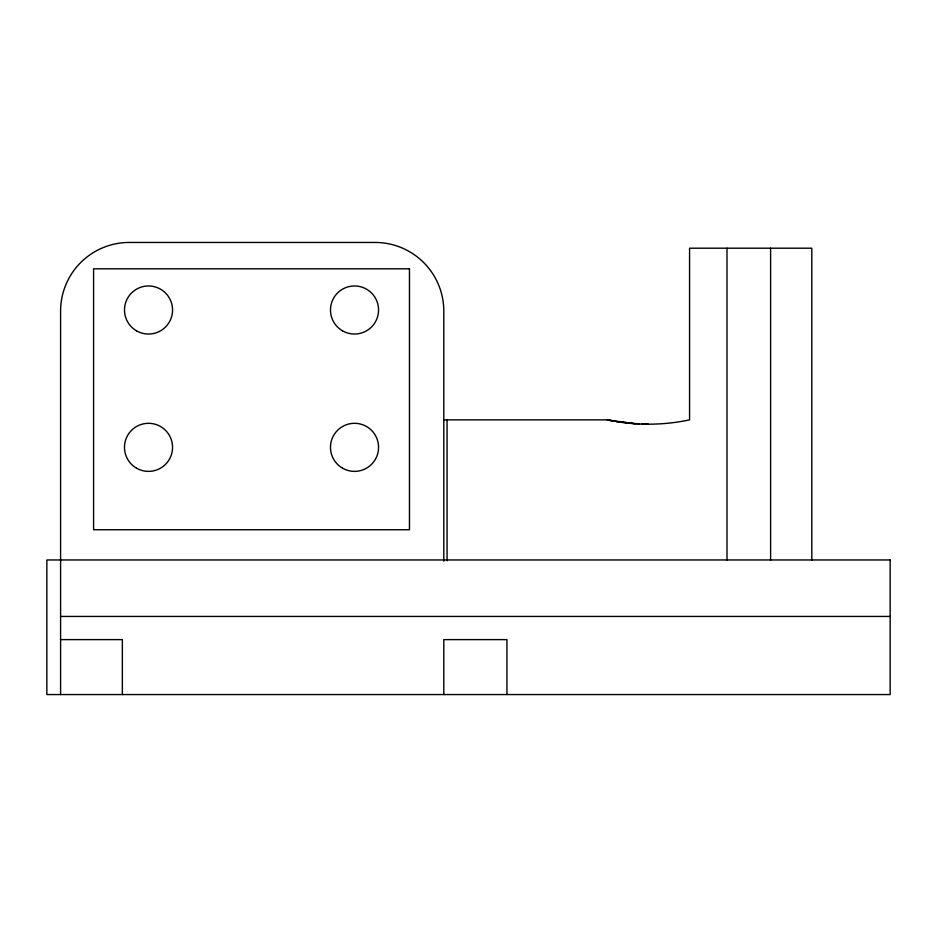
<?xml version="1.0" encoding="UTF-8"?>
<svg xmlns="http://www.w3.org/2000/svg" width="937" height="937" viewBox="0 0 937 937"><rect width="100%" height="100%" fill="white"/><g stroke="black" fill="none" stroke-linecap="round" stroke-linejoin="round"><path stroke-width="1.41" d="M444.243 419.87L607.176 419.87L634.642 423.723M60.589 616.441L890.15 616.441M60.589 639.62L122.349 639.62L122.349 694.551M648.369 424.192L641.646 424.074M639.011 423.957L616.534 421.627M614.133 421.217L607.176 419.87L620.095 422.165A198.632 198.632 0 0 0 689.573 419.87L689.573 248.2L811.805 248.2L811.805 560.349M770.601 248.2L770.601 560.349M726.995 248.2L726.995 560.349M506.94 694.551L506.94 639.62L443.798 639.62L443.798 694.551M447.078 419.87L447.078 560.841M443.798 561.158L443.798 311.119A68.67 68.67 0 0 0 375.128 242.449L129.247 242.449A68.67 68.67 0 0 0 60.589 311.119L60.589 694.551M409.469 268.802L93.583 268.802L93.583 529.745L409.469 529.745L409.469 268.802M890.15 559.963L46.85 559.963L46.85 694.551L890.15 694.551L890.15 559.963M136.509 330.82A24.034 24.034 0 0 0 172.56 310.006A24.034 24.034 0 0 0 136.509 289.182A24.034 24.034 0 0 0 136.509 330.82M342.509 330.82A24.034 24.034 0 0 0 378.56 310.006A24.034 24.034 0 0 0 342.509 289.182A24.034 24.034 0 0 0 342.509 330.82M342.509 468.16A24.034 24.034 0 0 0 378.56 447.336A24.034 24.034 0 0 0 342.509 426.522A24.034 24.034 0 0 0 342.509 468.16M136.509 468.16A24.034 24.034 0 0 0 172.56 447.336A24.034 24.034 0 0 0 136.509 426.522A24.034 24.034 0 0 0 136.509 468.16"/></g></svg>
